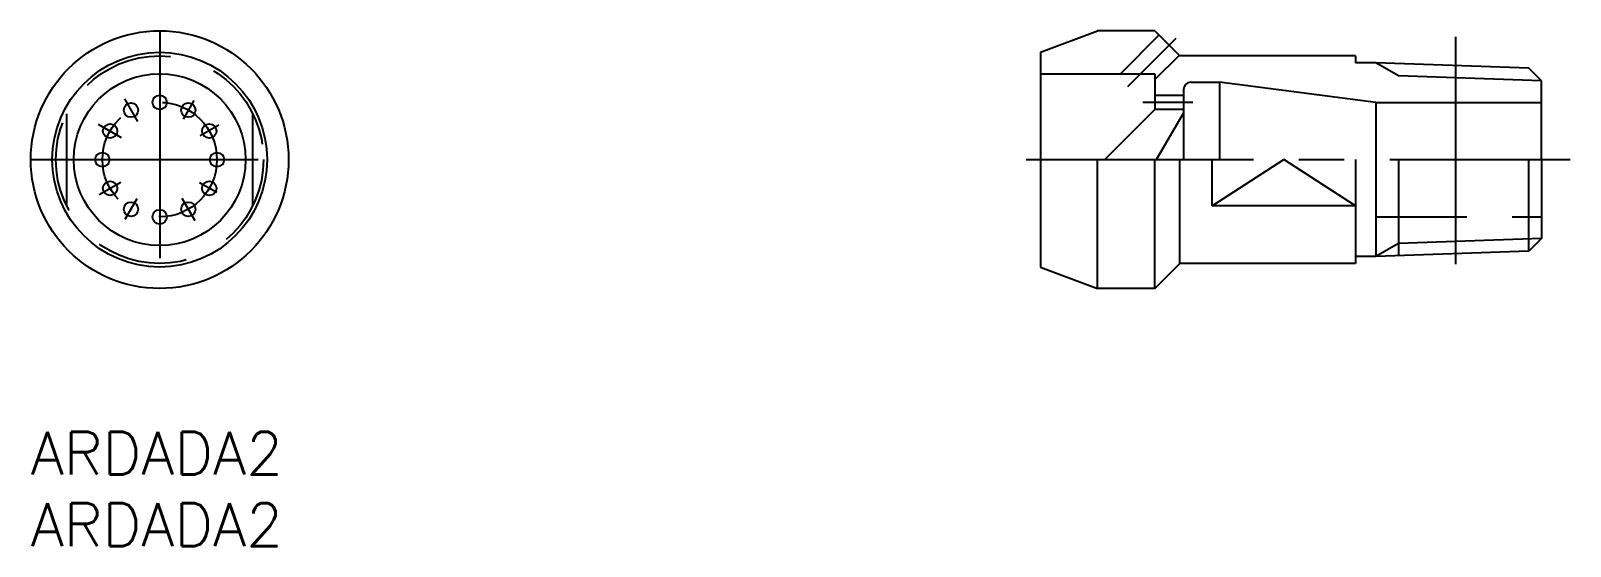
# Model space of a CAD drawing. Extents: x 0 to 107, y -8 to 28.
import ezdxf

# ---------------------------------------------------------------- set-up
doc = ezdxf.new("R2010")
doc.units = 0
doc.header["$LTSCALE"] = 0.5
doc.linetypes.add('CENTER', pattern=[50.8, 31.75, -6.35, 6.35, -6.35])
doc.linetypes.add('DASHED', pattern=[19.05, 12.7, -6.35])
doc.layers.get('0').update_dxf_attribs({"linetype": 'CONTINUOUS'})
for name, color, linetype in [('MSM_CENTER', 1, 'CENTER'), ('MSM_CONTINUOUS', 7, 'CONTINUOUS'), ('MSM_DASHED', 4, 'DASHED'), ('MSM_NARROW', 5, 'CONTINUOUS'), ('MSM_PART_NUMBER', 7, 'CONTINUOUS')]:
    doc.layers.add(name, color=color, linetype=linetype)
doc.styles.get("Standard").update_dxf_attribs({"font": 'txt.shx', "height": 3, "bigfont": 'bigfont.shx'})

# ---------------------------------------------------------------- blocks, each defined once
blk = doc.blocks.new('*U4')
at = {"layer": 'MSM_PART_NUMBER'}
blk.add_text('ARDADA2', height=3, dxfattribs=at).set_placement((0, -3))
blk = doc.blocks.new('*U5')
at = {"layer": 'MSM_PART_NUMBER'}
blk.add_text('ARDADA2', height=3, dxfattribs=at).set_placement((0, -8))

msp = doc.modelspace()

# ---------------------------------------------------------------- linework, layer by layer
for p, q in [((70.5, 26.5), (74.5, 28)), ((78.5, 28), (74.5, 28)), ((78.5, 28), (80.25, 26.25)), ((70.5, 26.5), (70.5, 11.5)), ((92.5, 26.25), (80.25, 26.25)), ((92.5, 26.25), (92.5, 25.76)), ((93.92, 25.77), (92.5, 25.77)), ((104.61, 25.4), (93.92, 25.77)), ((105.5, 24.51), (104.61, 25.4)), ((105.5, 19), (105.5, 24.51)), ((93.92, 23), (93.92, 12.23)), ((74.5, 10), (74.5, 19)), ((78.5, 10), (78.5, 19)), ((80.25, 11.75), (80.25, 19)), ((82.5, 15.77), (82.5, 19)), ((92.5, 19), (92.5, 11.75)), ((92.5, 19), (92.5, 16)), ((95.5, 19), (95.5, 12.28)), ((104.61, 12.6), (104.61, 19)), ((105.5, 19), (105.5, 13.49)), ((92.5, 15.77), (82.5, 15.77)), ((105.5, 13.49), (104.61, 12.6)), ((93.92, 12.23), (92.5, 12.23)), ((104.61, 12.6), (93.92, 12.23)), ((70.5, 11.5), (74.5, 10)), ((78.5, 10), (80.25, 11.75)), ((92.5, 11.75), (80.25, 11.75)), ((78.5, 10), (74.5, 10))]:
    msp.add_line(p, q)
at = {"layer": 'MSM_CENTER'}
for p, q in [((9, 28), (9, 10)), ((76.6, 24.1), (79.98, 27.48)), ((99.49, 27.58), (99.49, 10.42)), ((6.55, 23.25), (7.46, 21.67)), ((11.39, 23.14), (10.63, 21.82)), ((81.14, 23), (77.66, 23)), ((4.71, 21.48), (6.32, 20.55)), ((13.12, 21.41), (11.82, 20.66)), ((0, 19), (18, 19)), ((69.5, 19), (107.5, 19)), ((69.5, 19), (107.5, 19)), ((4.78, 16.56), (6.28, 17.43)), ((12.99, 16.7), (11.78, 17.39)), ((6.6, 14.84), (7.43, 16.28)), ((10.55, 16.32), (11.46, 14.74))]:
    msp.add_line(p, q, dxfattribs=at)
at = {"layer": 'MSM_CONTINUOUS'}
for p, q in [((78.79, 27.71), (76.09, 25)), ((78.5, 24.59), (80.21, 26.29)), ((70.5, 25), (78.5, 25)), ((78.5, 25), (78.5, 22.5)), ((80.5, 23.9), (80.5, 19)), ((81, 24.4), (83, 24.4)), ((93.92, 23), (83, 24.4)), ((83, 24.4), (83, 19)), ((78.5, 23.5), (80.5, 23.5)), ((93.92, 23), (105.5, 23)), ((78.5, 22.5), (75, 19)), ((80.5, 22.5), (78.5, 22.5)), ((78.62, 19), (80.5, 22.25))]:
    msp.add_line(p, q, dxfattribs=at)
for centre, radius in [((9, 19), 9), ((9, 19), 7.5), ((9, 19), 6), ((7, 22.46), 0.5), ((9, 23), 0.5), ((11, 22.46), 0.5), ((5.54, 21), 0.5), ((12.46, 21), 0.5), ((5, 19), 0.5), ((13, 19), 0.5), ((5.54, 17), 0.5), ((12.46, 17), 0.5), ((7, 15.54), 0.5), ((9, 15), 0.5), ((11, 15.54), 0.5)]:
    msp.add_circle(centre, radius, dxfattribs=at)
msp.add_arc((81, 23.9), 0.5, 90, 180, dxfattribs=at)
at = {"layer": 'MSM_DASHED'}
for p, q in [((2.5, 22.21), (2.5, 15.79)), ((15.5, 15.79), (15.5, 22.21)), ((93.92, 15), (105.5, 15))]:
    msp.add_line(p, q, dxfattribs=at)
for radius in [7.25, 4]:
    msp.add_circle((9, 19), radius, dxfattribs=at)
at = {"layer": 'MSM_NARROW'}
for p, q in [((95.5, 24.86), (93.92, 25.77)), ((105.5, 24.51), (95.5, 24.86)), ((82.5, 15.77), (87.5, 19)), ((92.5, 15.77), (87.5, 19)), ((95.5, 13.14), (93.92, 12.23)), ((105.5, 13.49), (95.5, 13.14))]:
    msp.add_line(p, q, dxfattribs=at)

# ---------------------------------------------------------------- block references
at = {"layer": 'MSM_CONTINUOUS'}
for name in ['*U4', '*U5']:
    msp.add_blockref(name, (0, 0), dxfattribs=at)

doc.saveas('drawing.dxf')
